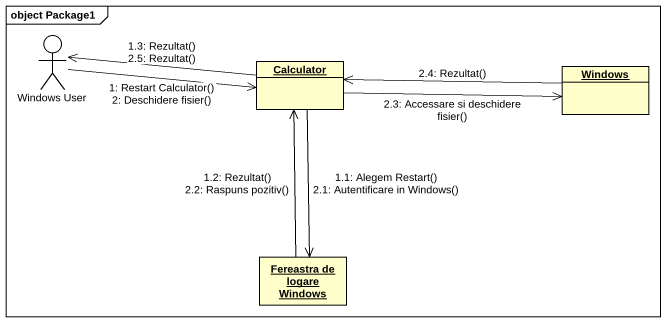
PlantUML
@startuml
mainframe object Package1
allowmixing
hide circle
hide empty members
actor "Windows User" as Windows_User
object Calculator
object Windows
object "Fereastra de logare Windows" as Fereastra_de_logare_Windows
Windows_User -right-> Calculator : 1: Restart Calculator()\n2: Deschidere fisier()
Calculator --> Fereastra_de_logare_Windows : 1.1: Alegem Restart()\n2.1: Autentificare in Windows()
Fereastra_de_logare_Windows -up-> Calculator : 1.2: Rezultat()\n2.2: Raspuns pozitiv()
Calculator -left-> Windows_User : 1.3: Rezultat()\n2.5: Rezultat()
Calculator -right-> Windows : 2.3: Accessare si deschidere fisier()
Windows -left-> Calculator : 2.4: Rezultat()
@enduml
